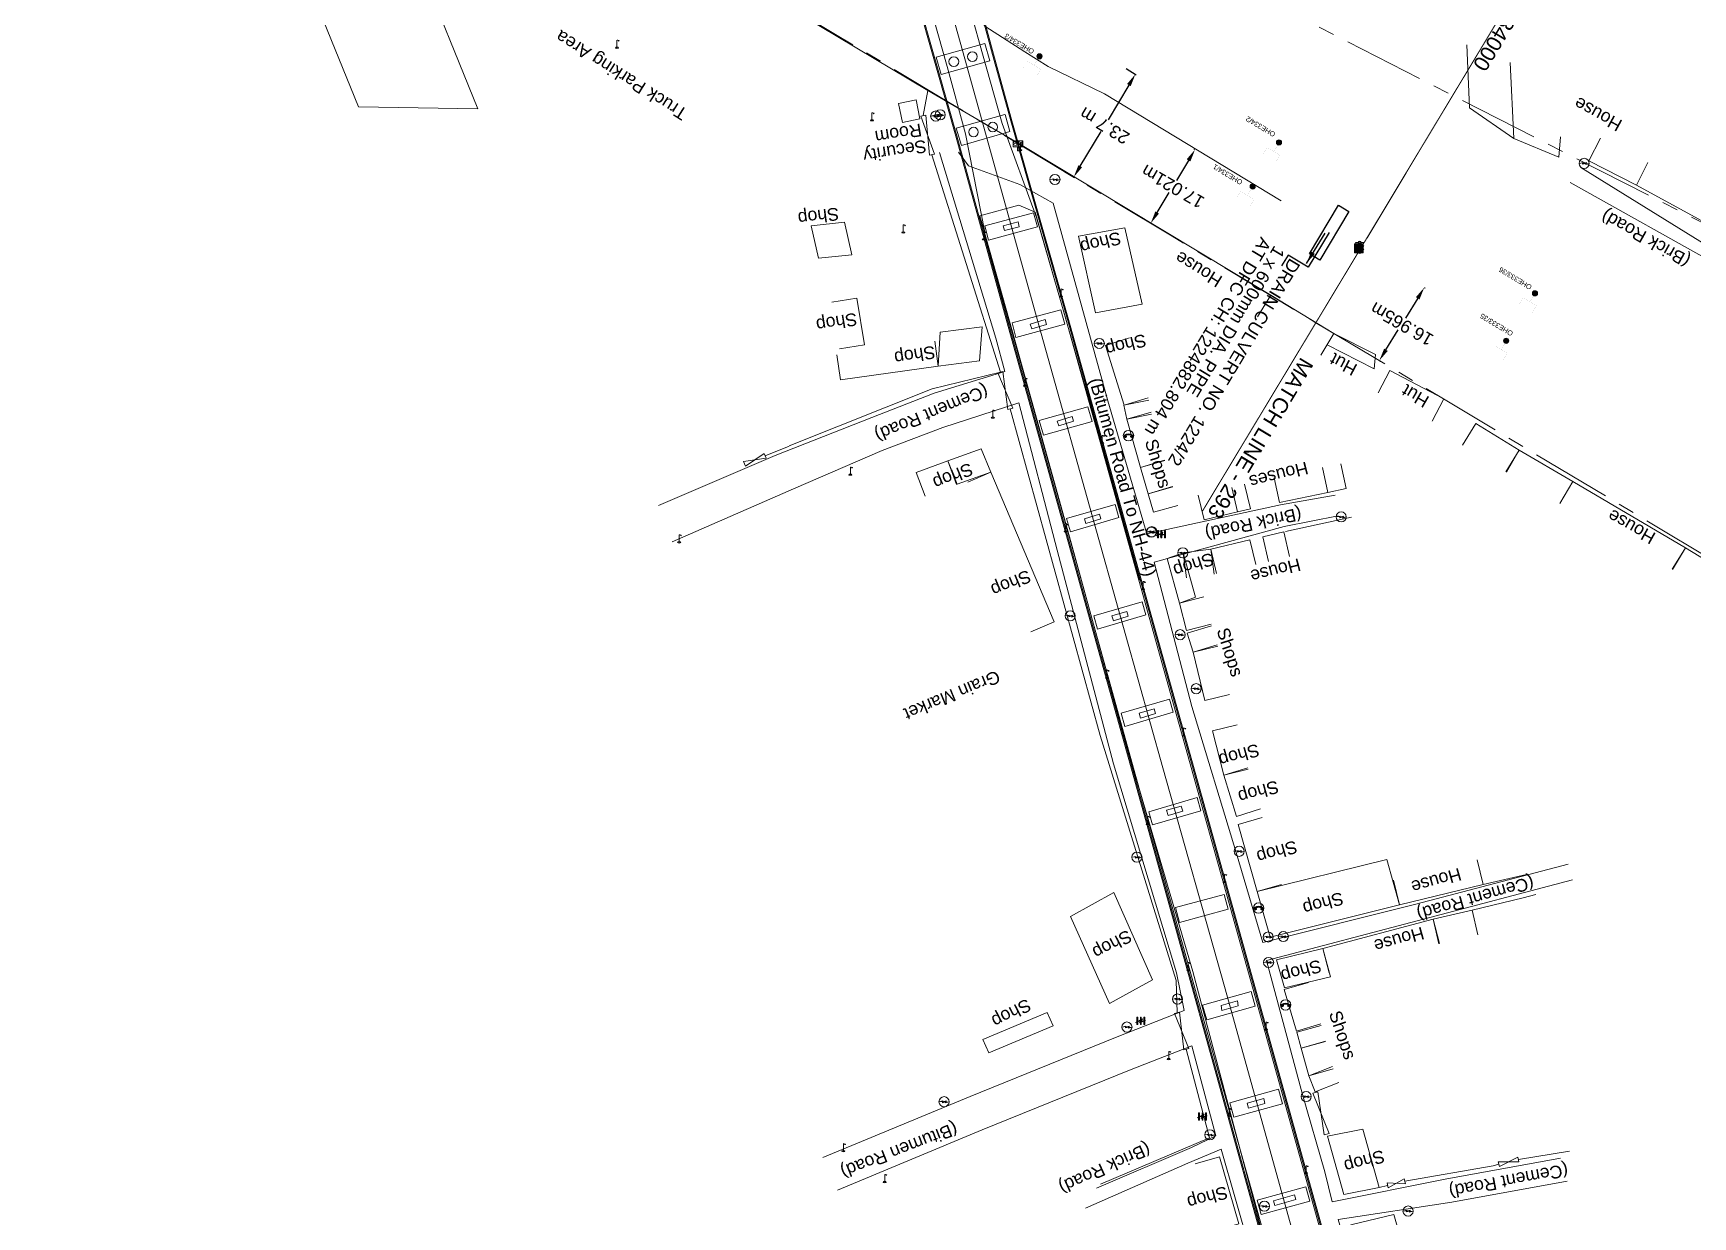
# Model space of a CAD drawing. Header units: metres. Extents: x -1651858 to 619161, y 795717 to 3398838.
# Drawn here: x 616146.1 to 616474, y 3398241.3 to 3398475.2 of the extents above; entities that cross this region are included whole.
import ezdxf
from ezdxf.enums import TextEntityAlignment as Align

# ---------------------------------------------------------------- set-up
doc = ezdxf.new("R2010")
doc.units = ezdxf.units.M
doc.header["$MEASUREMENT"] = 0
doc.linetypes.add('CENTER', pattern=[50.8, 31.75, -6.35, 6.35, -6.35])
doc.linetypes.add('PHANTOM2', pattern=[1.25, 0.625, -0.125, 0.125, -0.125, 0.125, -0.125])
doc.layers.get('Defpoints').update_dxf_attribs({"lineweight": 0})
for name, color, linetype, lineweight in [('Bench_Mark', 7, 'Continuous', 0), ('Bounary Dim', 10, 'Continuous', 13), ('Bridge Parapet', 7, 'Continuous', 0), ('Commercial Building Pucca', 251, 'Continuous', 0), ('Compound Wall', 251, 'Continuous', 0), ('DFCC BOUNDARY', 6, 'CENTER', 0), ('Electric Pole', 251, 'Continuous', 0), ('Existing Chainage', 7, 'Continuous', 0), ('Existing Railway Boundary', 7, 'CENTER', 0), ('Flyover', 34, 'Continuous', 0), ('Gate', 251, 'Continuous', 0), ('Grill', 251, 'Continuous', 0), ('Hut', 251, 'Continuous', 0), ('Lamp_Post', 7, 'Continuous', 0), ('MATCH LINE', 7, 'Continuous', 0), ('Name Board', 251, 'Continuous', 0), ('OHE MAST', 8, 'Continuous', 0), ('OHE MAST TEXT', 8, 'Continuous', 0), ('Piers_Abutment', 7, 'Continuous', 0), ('Residential Building Pucca', 251, 'Continuous', 0), ('Residential Building Semipucca', 251, 'Continuous', 0), ('Shed', 251, 'Continuous', 0), ('Sign Board', 251, 'Continuous', 0), ('Subroad Edge', 34, 'Continuous', 0), ('Telephone_Pole', 251, 'Continuous', 0), ('Text', 251, 'Continuous', 0), ('Transformer', 251, 'Continuous', 0)]:
    doc.layers.add(name, color=color, linetype=linetype, lineweight=lineweight)
doc.layers.add('DRAIN CULVERT', color=1, linetype='Continuous')
doc.styles.add('NB', font='arial.ttf', dxfattribs={"height": 1.5})
doc.styles.get("Standard").update_dxf_attribs({"font": 'arial.ttf'})
doc.styles.add('Style-Arial', font='arial.ttf')
doc.styles.add('Text', font='arial.ttf', dxfattribs={"height": 2})
doc.dimstyles.new('DIM', dxfattribs={"dimtxt": 2.5, "dimasz": 2.5, "dimexe": 0.18, "dimexo": 0.0625, "dimgap": 0.09, "dimtad": 0, "dimtih": 1, "dimtoh": 1, "dimdec": 3, "dimzin": 0, "dimdsep": 46, "dimtxsty": 'Standard', "dimcen": 0.09, "dimadec": 0, "dimazin": 0, "dimtfac": 1, "dimtdec": 3, "dimtofl": 0, "dimtmove": 0, "dimatfit": 3, "dimfxl": 1, "dimtolj": 1, "dimtzin": 0, "dimarcsym": 0})
doc.dimstyles.new('ISO-25', dxfattribs={"dimtxt": 2.5, "dimasz": 2.5, "dimexe": 1.25, "dimexo": 0.625, "dimtad": 1, "dimtxsty": 'Standard', "dimcen": 2.5, "dimadec": 0, "dimazin": 0, "dimtfac": 1, "dimtmove": 0, "dimatfit": 3, "dimfxl": 1, "dimarcsym": 0})
doc.dimstyles.get("Standard").update_dxf_attribs({"dimtxt": 2.5, "dimasz": 0.18, "dimexe": 0.18, "dimexo": 0.0625, "dimgap": 0.09, "dimtad": 0, "dimtih": 1, "dimtoh": 1, "dimdec": 3, "dimzin": 0, "dimdsep": 46, "dimtxsty": 'Standard', "dimcen": 0.09, "dimadec": 0, "dimazin": 0, "dimtfac": 1, "dimtdec": 3, "dimtofl": 0, "dimtmove": 0, "dimatfit": 3, "dimfxl": 1, "dimtolj": 1, "dimtzin": 0, "dimarcsym": 0})

# ---------------------------------------------------------------- blocks, each defined once
blk = doc.blocks.new('GT')
at = {"layer": 'Gate'}
for p, q in [((-0.5, -0.5), (-0.5, 0.5)), ((-0.5, 0.5), (0.5, -0.5)), ((0.5, 0.5), (0.5, -0.5))]:
    blk.add_line(p, q, dxfattribs=at)
at = {"layer": 'Gate', "flags": 128}
blk.add_lwpolyline([(0.5, 0.5), (-0.5, -0.5)], dxfattribs=at)
blk = doc.blocks.new('BM')
at = {"extrusion": (0, 0, -1)}
blk.add_hatch(color=256, dxfattribs=at).paths.add_polyline_path([(-0.88, -0.88), (-0.88, 0.88), (0.88, 0.88), (0.88, -0.88)])
for p, q in [((0.88, 0.88), (-0.88, 0.88)), ((-0.88, 0.88), (-0.88, -0.88)), ((0.88, -0.88), (0.88, 0.88)), ((-0.88, -0.88), (0.88, -0.88))]:
    blk.add_line(p, q)
blk = doc.blocks.new('EP')
at = {"extrusion": (0, 0, -1)}
blk.add_hatch(color=8, dxfattribs=at).paths.add_polyline_path([(-0.31, -0.24), (-0.94, -0.01), (-0.41, -0.1), (-0.43, 0.15), (0.21, -0.05), (0.21, 0.16), (0.93, -0.01), (0.31, 0.07), (0.31, -0.19), (-0.31, 0)])
at = {"color": 8}
for p, q in [((-0.93, -0.01), (-0.21, 0.16)), ((-0.31, 0.07), (-0.93, -0.01)), ((-0.31, -0.19), (-0.31, 0.07)), ((0.31, 0), (-0.31, -0.19)), ((-0.21, 0.16), (-0.21, -0.05)), ((-0.21, -0.05), (0.43, 0.15)), ((0.31, -0.24), (0.31, 0)), ((0.43, 0.15), (0.41, -0.1)), ((0.94, -0.01), (0.31, -0.24)), ((0.41, -0.1), (0.94, -0.01))]:
    blk.add_line(p, q, dxfattribs=at)
blk.add_circle((0, 0), 1, dxfattribs=at)
blk = doc.blocks.new('LP')
at = {"flags": 128}
for points in [[(0, 0), (0, 1.5)], [(0.25, 1.35), (0.44, 1.35)]]:
    blk.add_lwpolyline(points, dxfattribs=at)
for centre, radius, start, end in [((0.07, 0.99), 0.519, 57.6425, 97.3165), ((0.34, 1.33), 0.094, 11.7012, 168.0476)]:
    blk.add_arc(centre, radius, start, end)
at = {"extrusion": (0, 0, -1)}
blk.add_ellipse((0, 0.01), major_axis=(0.308, 0), ratio=0.400495, dxfattribs=at)
blk.add_ellipse((0.35, 1.36), major_axis=(0.0017, 0.0438), ratio=0.461056, start_param=1.74022, end_param=4.575836)
blk = doc.blocks.new('NB')
for p, q in [((-0.98, 0.82), (-0.98, 1.98)), ((-0.98, 1.98), (0.98, 1.98)), ((-0.98, 0.82), (0.98, 0.82)), ((-0.13, 0.82), (-0.13, 0)), ((-0.13, 0), (0.13, 0)), ((0.13, 0.82), (0.13, 0)), ((0.98, 1.98), (0.98, 0.82))]:
    blk.add_line(p, q)
at = {"insert": (-0.03, 1.54), "char_height": 0.9883, "attachment_point": 5, "rotation": 180, "line_spacing_factor": 0.6, "style": 'NB'}
blk.add_mtext('\\H1x;\\W1.02537;NB', dxfattribs=at)
blk = doc.blocks.new('SIG')
for color, points in [(1, [(-0.22, 0.42, 0.180295), (-0.01, 0.33, -0.00255), (0.01, 0.33, -0.00255), (0.02, 0.33, 0.180295), (0.23, 0.42, -0.002654), (0.25, 0.44, 0.184495), (0.33, 0.65, 1.000001), (-0.32, 0.65, 0.184495), (-0.24, 0.44, -0.002654)]), (2, [(0.23, -0.23, -0.002654), (0.25, -0.21, 0.184495), (0.33, 0.01, 1.000001), (-0.32, 0.01, 0.184495), (-0.24, -0.21, -0.002654), (-0.22, -0.23, 0.180295), (-0.01, -0.32, -0.00255), (0.01, -0.32, -0.00255), (0.02, -0.32, 0.180295)]), (3, [(0.23, -0.88, -0.002654), (0.25, -0.86, 0.184495), (0.33, -0.64, 1.000001), (-0.32, -0.64, 0.184495), (-0.24, -0.86, -0.002654), (-0.22, -0.88, 0.395599)])]:
    blk.add_hatch(color=color).paths.add_polyline_path(points)
for p, q in [((-0.31, 0.98), (-0.32, -0.9)), ((0.33, -0.9), (0.32, 0.98))]:
    blk.add_line(p, q)
at = {"flags": 128}
for points in [[(-0.31, 0.98), (-0.81, 0.98, 0.198758), (-0.42, 0.41, 0.003814), (-0.31, 0.39)], [(-0.31, 0.33), (-0.81, 0.33, 0.198758), (-0.42, -0.23, 0.003727), (-0.32, -0.26)], [(0.32, 0.98), (0.82, 0.98, -0.198758), (0.44, 0.41, -0.003814), (0.32, 0.39)], [(0.32, 0.33), (0.82, 0.33, -0.198758), (0.44, -0.23, -0.003727), (0.33, -0.26)], [(-0.32, -0.32), (-0.81, -0.32, 0.198758), (-0.42, -0.88, 0.003639), (-0.32, -0.9)], [(0.33, -0.32), (0.82, -0.32, -0.198758), (0.44, -0.88, -0.003639), (0.33, -0.9)]]:
    blk.add_lwpolyline(points, format="xyb", dxfattribs=at)
for centre, radius, start, end in [((0.01, 0.91), 0.324, 12.4049, 167.5951), ((0.01, 0.81), 0.357, 27.7578, 152.2422), ((0.01, -0.9), 0.324, 181.4572, 358.5428)]:
    blk.add_arc(centre, radius, start, end)
blk = doc.blocks.new('TP')
at = {"layer": 'Telephone_Pole'}
blk.add_hatch(color=8, dxfattribs=at).paths.add_polyline_path([(0.49, 0.08, -0.516403), (0.5, 0.04, 0.157799), (0.42, -0.19, 0.257253), (0.43, -0.21), (0.7, -0.4, 0.297943), (0.73, -0.4, 0.213635), (0.94, -0.09, 0.292624), (0.86, 0.1, 0.314672), (-0.86, 0.1, 0.297888), (-0.94, -0.1, 0.205841), (-0.73, -0.4, 0.297943), (-0.7, -0.4), (-0.43, -0.21, 0.257253), (-0.42, -0.19, 0.155164), (-0.5, 0.04, -0.510878), (-0.49, 0.08, -0.167449)])
at = {"layer": 'Telephone_Pole', "color": 8}
for p, q in [((-0.7, -0.4), (-0.43, -0.21)), ((0.7, -0.4), (0.43, -0.21))]:
    blk.add_line(p, q, dxfattribs=at)
blk.add_circle((0, 0), 1.03, dxfattribs=at)
for centre, radius, start, end in [((0.01, -1.13), 1.5, 55.3659, 125.2353), ((-0.48, 0.05), 0.0243, 109.2181, 217.464), ((-0.82, -0.21), 0.402, 2.1844, 37.464), ((0.01, -1.34), 1.5, 71.1943, 109.2181), ((0.82, -0.21), 0.402, 141.9464, 177.8156), ((0.48, 0.06), 0.0243, 321.9464, 71.1943), ((0.75, -0.06), 0.194, 350.1231, 55.3659), ((-0.44, -0.19), 0.0258, 304.4776, 2.1844), ((0.44, -0.19), 0.0258, 177.8156, 235.5224), ((0.72, -0.38), 0.0258, 235.5224, 301.8866), ((0.49, -0.01), 0.462, 301.8866, 350.1231)]:
    blk.add_arc(centre, radius, start, end, dxfattribs=at)
for p in [(-0.44, -0.22), (0.44, -0.22)]:
    blk.add_point(p, dxfattribs=at)
blk = doc.blocks.new('TRF')
at = {"extrusion": (0, 0, -1)}
blk.add_hatch(color=256, dxfattribs=at).paths.add_polyline_path([(0.18, -0.39), (-0.98, 0.09), (-0.22, -0.04), (-0.38, 0.42), (0.98, -0.29), (-0.02, 0.04)])
for p, q in [((-0.69, 0.72), (-0.69, -0.72)), ((-0.52, 0.72), (-0.69, 0.72)), ((-0.52, -0.72), (-0.52, 0.72)), ((0, 0.72), (0, -0.72)), ((0.17, 0.72), (0, 0.72)), ((0.17, -0.72), (0.17, 0.72)), ((0.7, 0.72), (0.7, -0.72)), ((0.87, 0.72), (0.7, 0.72)), ((0.87, -0.72), (0.87, 0.72)), ((-0.69, -0.72), (-0.52, -0.72)), ((0, -0.72), (0.17, -0.72)), ((0.7, -0.72), (0.87, -0.72))]:
    blk.add_line(p, q)
at = {"flags": 128}
blk.add_lwpolyline([(0.22, -0.04), (0.38, 0.42), (-0.98, -0.29), (0.02, 0.04), (-0.18, -0.39), (0.98, 0.09), (0.22, -0.04)], close=True, dxfattribs=at)
blk = doc.blocks.new('OHE MAST')
h = blk.add_hatch(color=256)
edge = h.paths.add_edge_path()
edge.add_arc((0, 0), 0.514, 0, 360)
at = {"const_width": 0.01, "flags": 128}
for points in [[(1.5, 3.5), (1.5, 2), (-1.5, 2), (-1.5, 3.5)], [(0, 2), (0, 0)]]:
    blk.add_lwpolyline(points, dxfattribs=at)
blk.add_circle((0, 0), 0.514)
blk = doc.blocks.new('*D37')
at = {"layer": 'Bounary Dim', "color": 0, "lineweight": -2, "transparency": 16777216}
for p, q in [((616421.01, 3398424.87), (616421.11, 3398424.81)), ((616419.64, 3398422.78), (616417.22, 3398418.85)), ((616413.37, 3398412.59), (616415.79, 3398416.52)), ((616412.11, 3398410.43), (616412.21, 3398410.37))]:
    blk.add_line(p, q, dxfattribs=at)
at = {"layer": 'Bounary Dim', "color": 0, "transparency": 16777216}
for points in [[(616419.29, 3398423), (616420, 3398422.56), (616420.95, 3398424.91)], [(616413.01, 3398412.81), (616413.72, 3398412.37), (616412.06, 3398410.46)]]:
    blk.add_solid(points, dxfattribs=at)
at = {"layer": 'Defpoints', "color": 0, "transparency": 16777216}
for p in [(616420.95, 3398424.91), (616420.95, 3398424.91), (616412.06, 3398410.46)]:
    blk.add_point(p, dxfattribs=at)
at = {"layer": 'Bounary Dim', "color": 0, "transparency": 16777216, "insert": (616416.51, 3398417.69), "char_height": 2.5, "attachment_point": 5, "rotation": 150}
blk.add_mtext('\\A1;16.965m', dxfattribs=at)
blk = doc.blocks.new('*D28')
at = {"layer": 'Defpoints', "color": 0, "linetype": 'ByBlock', "ltscale": 5, "transparency": 16777216}
for p in [(616361.97, 3398468.2), (616363.87, 3398467.06), (616349.78, 3398447.86)]:
    blk.add_point(p, dxfattribs=at)
at = {"layer": 'DFCC BOUNDARY', "color": 0, "linetype": 'ByBlock', "lineweight": -2, "ltscale": 5, "transparency": 16777216}
for p, q in [((616362.02, 3398468.17), (616364.03, 3398466.96)), ((616362.59, 3398464.91), (616358.48, 3398458.06)), ((616352.97, 3398448.86), (616357.08, 3398455.71)), ((616349.84, 3398447.83), (616351.84, 3398446.63))]:
    blk.add_line(p, q, dxfattribs=at)
at = {"layer": 'DFCC BOUNDARY', "color": 0, "linetype": 'ByBlock', "ltscale": 5, "transparency": 16777216}
for points in [[(616362.23, 3398465.13), (616362.95, 3398464.7), (616363.87, 3398467.06)], [(616352.62, 3398449.08), (616353.33, 3398448.65), (616351.69, 3398446.72)]]:
    blk.add_solid(points, dxfattribs=at)
at = {"layer": 'DFCC BOUNDARY', "color": 0, "linetype": 'ByBlock', "ltscale": 5, "transparency": 16777216, "insert": (616357.78, 3398456.89), "char_height": 2.5, "attachment_point": 5, "rotation": 149}
blk.add_mtext('\\A1;23.7 m', dxfattribs=at)
blk = doc.blocks.new('*D49')
at = {"layer": 'Bounary Dim', "color": 0, "lineweight": -2, "transparency": 16777216}
for p, q in [((616375.6, 3398452.2), (616375.5, 3398452.26)), ((616374.37, 3398450.03), (616371.98, 3398446.05)), ((616368.18, 3398439.72), (616370.57, 3398443.7)), ((616366.84, 3398437.61), (616366.73, 3398437.67))]:
    blk.add_line(p, q, dxfattribs=at)
at = {"layer": 'Bounary Dim', "color": 0, "transparency": 16777216}
for points in [[(616374.01, 3398450.24), (616374.73, 3398449.81), (616375.66, 3398452.17)], [(616367.82, 3398439.94), (616368.53, 3398439.51), (616366.89, 3398437.58)]]:
    blk.add_solid(points, dxfattribs=at)
at = {"layer": 'Defpoints', "color": 0, "transparency": 16777216}
for p in [(616375.66, 3398452.17), (616366.89, 3398437.58), (616366.89, 3398437.58)]:
    blk.add_point(p, dxfattribs=at)
at = {"layer": 'Bounary Dim', "color": 0, "transparency": 16777216, "insert": (616371.27, 3398444.87), "char_height": 2.5, "attachment_point": 5, "rotation": 150}
blk.add_mtext('\\A1;17.021m', dxfattribs=at)

msp = doc.modelspace()

# ---------------------------------------------------------------- linework, layer by layer
at = {"layer": 'Bridge Parapet', "flags": 128}
for points in [[(616450.1564, 3398061.4299), (616427.1661, 3398143.8697), (616400.9907, 3398237.5567), (616374.8192, 3398331.3519), (616350.3347, 3398419.0164), (616339.2466, 3398457.8118), (616335.4245, 3398471.7073), (616326.9932, 3398502.9132), (616315.909, 3398541.5432), (616303.0579, 3398587.6069), (616280.3727, 3398669.0917), (616257.9579, 3398749.1494), (616233.2613, 3398837.1308)], [(616450.349, 3398061.4836), (616427.3587, 3398143.9234), (616401.1833, 3398237.6105), (616375.0118, 3398331.4057), (616350.5271, 3398419.0708), (616339.4392, 3398457.8658), (616335.6174, 3398471.7599), (616327.1858, 3398502.9669), (616316.1014, 3398541.5976), (616303.2506, 3398587.6606), (616280.5653, 3398669.1455), (616258.1504, 3398749.2034), (616233.4538, 3398837.1849)], [(616438.8355, 3398058.7995), (616415.8452, 3398141.239), (616389.4367, 3398234.8355), (616363.5489, 3398328.078), (616339.0644, 3398416.0427), (616328.4092, 3398454.8057), (616324.713, 3398467.7736), (616315.5997, 3398499.7189), (616304.8458, 3398538.2146), (616291.8462, 3398584.6177), (616268.9126, 3398666.1631), (616246.4001, 3398746.7052), (616222.0116, 3398834.1036)], [(616439.0281, 3398058.8532), (616416.0377, 3398141.293), (616389.6292, 3398234.8894), (616363.7415, 3398328.1315), (616339.2571, 3398416.096), (616328.6017, 3398454.8596), (616324.9053, 3398467.8284), (616315.7921, 3398499.7732), (616305.0384, 3398538.2684), (616292.0387, 3398584.6717), (616269.1051, 3398666.2171), (616246.5927, 3398746.7589), (616222.2042, 3398834.1574)]]:
    msp.add_lwpolyline(points, dxfattribs=at)
at = {"layer": 'Commercial Building Pucca', "flags": 128}
for points in [[(616303.9096, 3398421.9848), (616308.8433, 3398422.7871), (616310.342, 3398413.5709), (616305.4082, 3398412.7686)], [(616324.2177, 3398414.3162), (616324.916, 3398409.3666), (616305.6025, 3398406.6419), (616304.9042, 3398411.5914)], [(616366.398, 3398403.1365), (616361.6251, 3398401.6514), (616357.9516, 3398413.4577), (616362.7244, 3398414.9428)], [(616367.0633, 3398399.8779), (616362.1607, 3398398.9033), (616361.6172, 3398401.6375), (616366.5199, 3398402.612)], [(616369.6601, 3398390.718), (616364.8488, 3398389.3625), (616362.1607, 3398398.9033), (616366.972, 3398400.2589)], [(616322.3435, 3398383.6475), (616320.5733, 3398388.3221), (616326.7866, 3398390.6748), (616328.5567, 3398386.0002)], [(616330.737, 3398386.4488), (616335.3439, 3398388.3884), (616347.7956, 3398358.8132), (616343.1888, 3398356.8737)], [(616371.2062, 3398385.6005), (616366.421, 3398384.1556), (616364.8488, 3398389.3625), (616369.634, 3398390.8074)], [(616404.4857, 3398390.0634), (616405.4909, 3398385.167), (616401.8592, 3398384.4215), (616400.854, 3398389.3179)], [(616372.2537, 3398381.8313), (616367.4372, 3398380.4944), (616366.421, 3398384.1556), (616371.2375, 3398385.4924)], [(616382.9085, 3398385.4134), (616384.0575, 3398380.5487), (616377.4381, 3398378.9852), (616376.2891, 3398383.8499)], [(616385.4396, 3398386.0141), (616386.5937, 3398381.1506), (616384.0575, 3398380.5487), (616382.9034, 3398385.4122)], [(616379.9128, 3398368.3616), (616378.7609, 3398373.2256), (616386.4813, 3398375.0539), (616387.6331, 3398370.1898)], [(616373.9507, 3398367.5494), (616373.2972, 3398372.505), (616378.7609, 3398373.2256), (616379.4145, 3398368.27)], [(616378.8183, 3398358.3661), (616373.981, 3398357.1069), (616372.573, 3398362.516), (616377.4103, 3398363.7751)], [(616380.0489, 3398354.2809), (616375.269, 3398352.8189), (616374.1215, 3398356.5708), (616378.9014, 3398358.0327)], [(616382.4429, 3398344.4811), (616377.5861, 3398343.299), (616375.269, 3398352.8189), (616380.1257, 3398354.0011)], [(616386.159, 3398329.7455), (616381.3115, 3398328.5262), (616379.1108, 3398337.2753), (616383.9583, 3398338.4946)], [(616388.6093, 3398321.8552), (616383.8343, 3398320.377), (616381.3115, 3398328.5262), (616386.0864, 3398330.0044)], [(616392.7552, 3398306.9265), (616387.9518, 3398305.5437), (616384.1436, 3398318.7713), (616388.9471, 3398320.1542)], [(616400.4744, 3398279.3841), (616395.6778, 3398277.9776), (616393.2789, 3398286.1588), (616398.0755, 3398287.5653)], [(616401.4316, 3398275.9128), (616396.612, 3398274.5871), (616395.7375, 3398277.7667), (616400.557, 3398279.0924)], [(616402.9726, 3398270.4913), (616398.1645, 3398269.1248), (616396.612, 3398274.5871), (616401.4202, 3398275.9536)], [(616404.0515, 3398267.7948), (616399.3961, 3398265.9747), (616398.1645, 3398269.1248), (616402.8199, 3398270.9449)], [(616375.6678, 3398251.7203), (616380.467, 3398253.1178), (616384.314, 3398239.906), (616379.5148, 3398238.5085)]]:
    msp.add_lwpolyline(points, dxfattribs=at)
at = {"layer": 'Commercial Building Pucca'}
for points in [[(616317.0828, 3398461.254), (616320.5385, 3398461.9995), (616321.285, 3398458.25), (616317.8292, 3398457.5045)], [(616299.8422, 3398437.1177), (616306.4272, 3398437.8168), (616307.8445, 3398431.3873), (616301.2488, 3398430.6872)], [(616361.8098, 3398436.7188), (616352.6136, 3398435.057), (616355.9986, 3398419.9337), (616365.1948, 3398421.5955)], [(616324.916, 3398409.3666), (616333.0648, 3398410.3964), (616333.5694, 3398417.1293), (616325.3213, 3398416.0869)], [(616326.7866, 3398390.6748), (616333.4314, 3398393.016), (616335.3439, 3398388.3884), (616328.6444, 3398386.0279)], [(616372.573, 3398362.516), (616370.1293, 3398371.3352), (616373.2972, 3398372.505), (616375.7409, 3398363.6856)], [(616416.0677, 3398302.9046), (616390.4853, 3398296.5527), (616387.9518, 3398305.5437), (616413.5347, 3398311.8957)], [(616358.7714, 3398283.4034), (616367.272, 3398288.0822), (616359.6009, 3398305.3307), (616351.0746, 3398300.6378)], [(616393.2958, 3398286.4802), (616391.7424, 3398292.0765), (616400.8895, 3398294.2857), (616402.443, 3398288.6893)], [(616334.9167, 3398273.6716), (616347.6429, 3398279.0243), (616346.4549, 3398281.6599), (616333.7223, 3398276.3045)], [(616401.8245, 3398257.171), (616405.0283, 3398245.6774), (616412.0153, 3398247.0805), (616408.8114, 3398258.5744)], [(616412.3108, 3398219.1138), (616406.4438, 3398239.6639), (616414.9508, 3398241.7216), (616420.8357, 3398221.1085)]]:
    msp.add_3dface(points, dxfattribs=at)
at = {"layer": 'Compound Wall', "flags": 128}
for points in [[(616209.3166, 3398531.5873), (616322.851, 3398463.817), (616321.9412, 3398458.9097)], [(616322.851, 3398463.817), (616341.1644, 3398453.1548)], [(616323.6819, 3398451.1322), (616337.2086, 3398408.1785)], [(616341.1644, 3398453.1548), (616390.5984, 3398423.3782)], [(616462.8706, 3398445.1501), (616487.9897, 3398431.4187)], [(616337.2086, 3398408.1785), (616323.7393, 3398404.9002), (616295.5003, 3398393.5895)], [(616339.1544, 3398400.9121), (616356.8942, 3398336.4067), (616371.9099, 3398287.9576), (616372.1182, 3398281.5915)], [(616290.7399, 3398391.6637), (616295.4541, 3398393.5708)], [(616393.5446, 3398376.6826), (616406.5721, 3398379.5387)], [(616441.1578, 3398308.914), (616432.6008, 3398306.9342)], [(616430.3975, 3398301.8727), (616440.4851, 3398304.2987), (616443.006, 3398304.9242)], [(616356.9788, 3398247.7371), (616378.5104, 3398256.8841), (616373.9117, 3398274.4093)], [(616449.628, 3398254.2405), (616439.5437, 3398252.5978)], [(616435.6743, 3398251.6745), (616434.5274, 3398251.345), (616417.0881, 3398248.2828)], [(616413.7064, 3398247.4735), (616412.0162, 3398247.08)]]:
    msp.add_lwpolyline(points, dxfattribs=at)
at = {"layer": 'DFCC BOUNDARY', "lineweight": 0, "ltscale": 0.5, "flags": 128}
msp.add_lwpolyline([(615815.014, 3398768.0614), (615835.4961, 3398756.3215), (615847.191, 3398749.5972), (615868.9093, 3398736.9504), (615885.3091, 3398727.0081), (615901.9021, 3398717.0798), (615922.1884, 3398704.9199), (615942.5882, 3398692.6919), (615949.6278, 3398688.4701), (615970.7591, 3398675.0974), (616056.0656, 3398622.8799), (616072.3874, 3398613.1076), (616096.3103, 3398598.7845), (616113.4533, 3398588.5045), (616130.3605, 3398578.3659), (616151.0552, 3398565.9857), (616158.9536, 3398561.2607), (616228.0059, 3398520.8509), (616231.2289, 3398518.906), (616247.3195, 3398509.2733), (616283.9979, 3398487.3031), (616304.6518, 3398474.9256), (616326.9405, 3398461.5588), (616349.7841, 3398447.8593), (616371.1383, 3398435.0259), (616392.4976, 3398422.1893), (616399.5331, 3398417.955), (616399.5239, 3398417.9398)], dxfattribs=at)
at = {"layer": 'DRAIN CULVERT'}
msp.add_lwpolyline([(616400.2942, 3398430.3205), (616398.2369, 3398431.5565), (616403.975, 3398441.1815), (616406.0323, 3398439.9455)], close=True, dxfattribs=at)
msp.add_lwpolyline([(616402.143, 3398435.7903), (616398.0134, 3398428.9166), (616394.0692, 3398431.2862), (616392.7049, 3398429.2205)], dxfattribs=at)
at = {"layer": 'Existing Chainage', "linetype": 'Continuous', "lineweight": 13, "flags": 128}
msp.add_lwpolyline([(616417.375, 3398447.5998), (616409.6399, 3398434.7481)], dxfattribs=at)
at = {"layer": 'Existing Railway Boundary', "ltscale": 0.5, "flags": 128}
for points in [[(615837.9764, 3398803.7151), (615849.5142, 3398796.835), (615894.7969, 3398769.958), (615937.4983, 3398743.942), (615981.9902, 3398717.098), (616068.5113, 3398669.173), (616067.1408, 3398666.777), (616155.2607, 3398617.97), (616241.8019, 3398557.182), (616565.2008, 3398392.086), (616565.2008, 3398392.086), (616804.6072, 3398248.331), (616912.456, 3398182.568), (616957.6006, 3398155.162), (616991.8302, 3398135.404), (617436.1711, 3397855.952)], [(616399.5239, 3398417.9398), (616425.3907, 3398402.5076), (616509.9798, 3398351.783), (616572.0399, 3398316.262), (616725.4109, 3398224.706), (616767.6266, 3398198.7273), (616867.378, 3398137.2232), (616984.5284, 3398067.2104), (617003.9369, 3398055.2526), (616965.6078, 3397991.5567), (617379.0353, 3397743.0645), (617414.7202, 3397803.4655), (617486.1906, 3397759.9433), (617530.1647, 3397734.0288), (617679.3508, 3397642.385)]]:
    msp.add_lwpolyline(points, dxfattribs=at)
at = {"layer": 'Flyover', "flags": 128}
for points in [[(616449.806, 3398062.0944), (616426.9442, 3398143.8048), (616413.4344, 3398192.2416), (616400.7364, 3398237.5482), (616386.6578, 3398287.8483), (616374.5278, 3398331.2679), (616362.5179, 3398374.3664), (616350.0616, 3398418.9404), (616344.314, 3398438.7571), (616337.5704, 3398457.3092), (616333.6408, 3398471.0783), (616324.9658, 3398502.2134), (616321.1216, 3398521.7197), (616315.7381, 3398541.554), (616302.928, 3398587.5358), (616291.7444, 3398627.2867), (616280.0797, 3398668.9603), (616268.9669, 3398708.7366), (616257.6818, 3398749.1429), (616247.375, 3398786.0866), (616232.9961, 3398837.0262)], [(616439.2775, 3398059.0335), (616428.4115, 3398097.6994), (616416.1855, 3398141.523), (616403.1168, 3398188.4161), (616390.0513, 3398235.0395), (616376.0788, 3398284.8219), (616363.9392, 3398328.263), (616351.7733, 3398372.1215), (616339.5195, 3398416.0459), (616333.9592, 3398435.6862), (616334.1175, 3398435.8699), (616330.3105, 3398455.2816), (616326.6676, 3398468.5879), (616317.7154, 3398500.3079), (616310.8492, 3398518.8446), (616292.2619, 3398584.676), (616281.31, 3398623.9885), (616269.4969, 3398666.2269), (616258.3836, 3398705.7229), (616246.9234, 3398746.7724), (616222.4801, 3398834.1513)], [(616444.7928, 3398060.2904), (616433.962, 3398098.7409), (616421.6189, 3398142.8988), (616408.3231, 3398190.368), (616395.4475, 3398236.4997), (616381.4872, 3398286.7613), (616369.2963, 3398329.9661), (616357.0876, 3398373.4476), (616344.7897, 3398417.4522), (616330.1645, 3398470.0963), (616321.4365, 3398501.4741), (616310.5482, 3398539.9307), (616297.6079, 3398586.1348), (616286.4942, 3398625.8023), (616274.8121, 3398667.4594), (616263.7367, 3398707.2489), (616252.1645, 3398748.1964), (616242.0684, 3398784.4583), (616228.0356, 3398835.2198)]]:
    msp.add_lwpolyline(points, dxfattribs=at)
at = {"layer": 'Grill', "flags": 128}
msp.add_lwpolyline([(616249.5183, 3398527.8878), (616313.3658, 3398489.7687), (616319.9335, 3398485.1217), (616333.3472, 3398477.8976), (616334.1312, 3398476.557), (616342.0096, 3398471.5096), (616346.6593, 3398468.5687), (616357.7375, 3398463.182), (616392.665, 3398442.0557)], dxfattribs=at)
at = {"layer": 'Hut', "flags": 128}
for points in [[(616403.09, 3398415.8096), (616411.3381, 3398411.6846), (616411.0278, 3398408.8052), (616401.7412, 3398413.5834)], [(616411.8392, 3398404.0783), (616414.1602, 3398408.5053), (616424.8326, 3398402.9099), (616422.5115, 3398398.4829)]]:
    msp.add_lwpolyline(points, dxfattribs=at)
at = {"layer": 'MATCH LINE', "linetype": 'PHANTOM2', "ltscale": 15, "const_width": 0.2}
msp.add_lwpolyline([(616443.9837, 3398491.8107), (616377.089, 3398380.664)], dxfattribs=at)
at = {"layer": 'Piers_Abutment'}
for points, elevation in [([(616334.152, 3398473.136), (616335.115, 3398469.713), (616325.507, 3398466.99), (616324.537, 3398470.431), (616334.1328, 3398473.136)], 271.023), ([(616338.114, 3398459.117), (616339.073, 3398455.744), (616329.495, 3398452.986), (616328.489, 3398456.41), (616338.1, 3398459.12)], 272.272)]:
    msp.add_lwpolyline(points, dxfattribs=dict(at, elevation=elevation))
for centre, radius in [((616327.999, 3398469.5375, 264.485), 0.9706), ((616331.6725, 3398470.5265, 264.52), 0.9531), ((616335.691, 3398456.609, 264.629), 0.9462), ((616331.89, 3398455.631, 264.749), 0.9352)]:
    msp.add_circle(centre, radius, dxfattribs=at)
for points in [[(616344.5203, 3398436.8708), (616334.8792, 3398434.2592), (616334.116, 3398437.064), (616343.7572, 3398439.6756)], [(616340.7124, 3398437.8884), (616340.9101, 3398436.9144), (616338.0122, 3398436.1776), (616337.7315, 3398437.1106)], [(616349.912, 3398417.632), (616340.2638, 3398415.0566), (616339.4946, 3398417.9419), (616349.1428, 3398420.5173)], [(616346.0586, 3398418.5574), (616346.3394, 3398417.6244), (616343.3857, 3398416.7123), (616343.1049, 3398417.6454)], [(616344.862, 3398398.5996), (616354.4596, 3398401.3026), (616355.3081, 3398398.4517), (616345.7105, 3398395.7487)], [(616351.3939, 3398399.438), (616351.6746, 3398398.505), (616348.7209, 3398397.5929), (616348.4402, 3398398.526)], [(616351.0282, 3398376.6369), (616350.2917, 3398379.2496), (616359.8611, 3398382.0387), (616360.5977, 3398379.4259)], [(616356.7656, 3398380.1358), (616357.0464, 3398379.2028), (616354.0927, 3398378.2907), (616353.8119, 3398379.2238)], [(616356.3856, 3398357.4187), (616355.649, 3398360.0314), (616365.2185, 3398362.8206), (616365.9551, 3398360.2077)], [(616362.1937, 3398360.9085), (616362.4745, 3398359.9755), (616359.5208, 3398359.0635), (616359.2173, 3398359.9991)], [(616361.7644, 3398338.1735), (616361.0278, 3398340.7862), (616370.5973, 3398343.5753), (616371.3339, 3398340.9625)], [(616367.5741, 3398341.6601), (616367.8549, 3398340.727), (616364.9012, 3398339.815), (616364.6072, 3398340.7693)], [(616367.2482, 3398318.7123), (616366.5116, 3398321.325), (616376.0811, 3398324.1141), (616376.8177, 3398321.5012)], [(616372.9113, 3398322.4246), (616373.2498, 3398321.3967), (616370.3643, 3398320.5644), (616370.0259, 3398321.5923)], [(616372.5692, 3398299.432), (616371.7633, 3398302.3783), (616381.3913, 3398304.9871), (616382.1972, 3398302.0407)], [(616377.9891, 3398280.2025), (616377.1545, 3398283.08), (616386.7253, 3398285.7661), (616387.5598, 3398282.8885)], [(616384.0282, 3398283.9474), (616384.1908, 3398282.9642), (616380.9573, 3398282.0615), (616380.7947, 3398283.0447)], [(616383.3353, 3398260.9343), (616382.5339, 3398263.7953), (616392.1227, 3398266.4585), (616392.9241, 3398263.5974)], [(616385.968, 3398263.7311), (616386.1983, 3398262.7577), (616389.4317, 3398263.6603), (616389.2691, 3398264.6436)], [(616388.6966, 3398241.7392), (616387.9291, 3398244.5729), (616397.5484, 3398247.2027), (616398.316, 3398244.3686)], [(616395.3073, 3398245.5758), (616395.5661, 3398244.6748), (616391.4421, 3398243.5178), (616391.1834, 3398244.4188)]]:
    msp.add_3dface(points, dxfattribs=at)
at = {"layer": 'Residential Building Pucca', "flags": 128}
for points in [[(616437.8888, 3398469.3738), (616438.6337, 3398454.3709), (616429.8801, 3398460.406), (616429.3305, 3398472.842)], [(616465.1375, 3398449.6051), (616462.8706, 3398445.1501), (616453.4751, 3398449.931), (616455.742, 3398454.3859)], [(616388.0081, 3398419.1031), (616390.5984, 3398423.3782), (616403.09, 3398415.8096), (616400.4998, 3398411.5345)], [(616428.4844, 3398393.7775), (616431.1074, 3398398.0325), (616439.6954, 3398392.7386), (616437.0725, 3398388.4836)], [(616437.1683, 3398388.426), (616439.6954, 3398392.7386), (616450.2607, 3398386.5476), (616447.7335, 3398382.2349)], [(616400.8132, 3398389.3093), (616401.8592, 3398384.4215), (616392.3605, 3398382.3888), (616391.3145, 3398387.2767)], [(616447.7328, 3398382.2342), (616450.2619, 3398386.5457), (616472.52, 3398373.489), (616469.9909, 3398369.1775)], [(616390.1865, 3398370.7633), (616389.0321, 3398375.6267), (616393.1787, 3398376.611), (616394.3331, 3398371.7476)], [(616469.9192, 3398369.2204), (616472.52, 3398373.489), (616486.0622, 3398365.2378), (616483.4614, 3398360.9691)], [(616431.4208, 3398311.7914), (616432.6008, 3398306.9342), (616416.0629, 3398302.9165), (616414.8829, 3398307.7737)], [(616402.1735, 3398289.4549), (616400.8895, 3398294.2857), (616422.6839, 3398300.0785), (616423.9679, 3398295.2477)], [(616423.8174, 3398295.2102), (616422.6839, 3398300.0785), (616430.3908, 3398301.873), (616431.5244, 3398297.0047)]]:
    msp.add_lwpolyline(points, dxfattribs=at)
at = {"layer": 'Residential Building Semipucca', "flags": 128}
msp.add_lwpolyline([(616438.6337, 3398454.3709), (616447.5537, 3398450.6945), (616447.8593, 3398454.6814)], dxfattribs=at)
at = {"layer": 'Shed'}
msp.add_3dface([(616210.3911, 3398460.5798), (616186.5069, 3398519.4297), (616210.0998, 3398519.0676), (616233.9885, 3398460.2064)], dxfattribs=at)
at = {"layer": 'Subroad Edge', "flags": 128}
for points in [[(616269.6621, 3398381.8074), (616292.691, 3398391.6804), (616311.8333, 3398399.2471), (616324.1052, 3398404.002), (616338.085, 3398408.3189), (616336.2746, 3398414.8922), (616325.1985, 3398451.5864)], [(616328.956, 3398451.6707), (616330.8915, 3398448.9728), (616341.0174, 3398445.266), (616347.6007, 3398441.5942), (616358.4486, 3398402.5075), (616366.1598, 3398376.1971)], [(616451.9009, 3398448.606), (616480.9028, 3398430.6414), (616495.4664, 3398423.0898), (616512.3256, 3398417.1135), (616527.779, 3398412.0283), (616555.4174, 3398396.8196), (616576.0834, 3398385.5105), (616599.6306, 3398368.5951), (616621.0529, 3398356.6175)], [(616449.7724, 3398445.6322), (616480.114, 3398428.6567), (616493.7798, 3398420.7871), (616511.8676, 3398414.7697), (616526.641, 3398409.3556), (616553.2203, 3398394.3204), (616574.3202, 3398381.9937), (616597.8614, 3398365.2254), (616619.1833, 3398353.6968)], [(616364.7371, 3398367.0714), (616355.157, 3398401.2068), (616344.0721, 3398439.7683), (616340.8234, 3398441.2044), (616333.1506, 3398439.0893), (616339.5759, 3398416.1392), (616351.1694, 3398374.4312)], [(616272.3449, 3398374.671), (616296.3004, 3398385.1434), (616313.8597, 3398392.6875), (616325.8382, 3398397.2416), (616340.835, 3398402.0986), (616348.3978, 3398373.0261), (616359.5378, 3398330.7502), (616371.9745, 3398289.4545), (616373.4779, 3398282.0082), (616360.292, 3398276.836), (616331.1967, 3398265.0108), (616302.0997, 3398252.9601)], [(616403.3344, 3398383.8369), (616392.549, 3398381.9737), (616366.1598, 3398376.1971)], [(616449.3537, 3398310.9218), (616419.2569, 3398303.0185), (616389.0704, 3398295.4718), (616383.7585, 3398313.2594), (616375.005, 3398342.0915), (616367.5701, 3398370.6097), (616393.271, 3398377.6565), (616403.9256, 3398379.7652)], [(616438.4608, 3398058.8361), (616428.4228, 3398094.5523), (616419.1746, 3398127.9015), (616408.5995, 3398165.3343), (616398.0021, 3398203.704), (616386.154, 3398248.5557), (616375.2356, 3398289.7517), (616362.9646, 3398331.5155), (616351.1694, 3398374.4312)], [(616447.8374, 3398252.8257), (616425.0482, 3398248.7311), (616402.7568, 3398244.2275), (616401.2897, 3398250.138), (616396.8701, 3398265.4475), (616389.7906, 3398291.9108), (616420.8071, 3398300.053), (616450.234, 3398307.8677)], [(616305.0302, 3398246.5372), (616333.617, 3398258.4568), (616363.0311, 3398270.3677), (616375.0302, 3398275.0653), (616379.7729, 3398257.2491), (616374.9745, 3398254.9668), (616356.1762, 3398246.9086)], [(616354.0438, 3398242.9864), (616374.2625, 3398251.874), (616380.8224, 3398254.6266), (616386.447, 3398234.8567), (616361.6199, 3398227.9863), (616328.8522, 3398218.3207)], [(616461.9297, 3398158.9283), (616454.4747, 3398157.1483), (616433.7726, 3398151.9206), (616429.0312, 3398150.7017), (616424.817, 3398167.0807), (616408.0907, 3398226.6102), (616403.9066, 3398240.741), (616426.3828, 3398244.1891), (616449.172, 3398248.2837)]]:
    msp.add_lwpolyline(points, dxfattribs=at)

# ---------------------------------------------------------------- block references
at = {"layer": 'Bench_Mark'}
msp.add_blockref('BM', (616408.022, 3398432.663), dxfattribs=at)
at = {"layer": 'Electric Pole'}
for p in [(616325.2864, 3398459.019), (616325.2864, 3398459.019), (616324.4209, 3398458.7884), (616324.4209, 3398458.7884), (616452.5368, 3398449.4406), (616452.5368, 3398449.4406), (616347.977, 3398446.2421), (616347.977, 3398446.2421), (616356.7457, 3398413.8606), (616356.7457, 3398413.8606), (616404.5389, 3398379.5699), (616404.5389, 3398379.5699), (616367.0059, 3398376.5514), (616367.0059, 3398376.5514), (616367.1233, 3398376.6468), (616367.1233, 3398376.6468), (616373.2334, 3398372.4757), (616373.2334, 3398372.4757), (616351.002, 3398360.0083), (616351.002, 3398360.0083), (616372.6992, 3398356.293), (616372.6992, 3398356.293), (616375.8648, 3398345.6269), (616375.8648, 3398345.6269), (616364.1794, 3398312.3327), (616364.1794, 3398312.3327), (616384.3669, 3398313.4887), (616384.3669, 3398313.4887), (616390.1122, 3398296.5576), (616390.1122, 3398296.5576), (616393.0981, 3398296.6374), (616393.0981, 3398296.6374), (616390.1891, 3398291.5375), (616390.1891, 3398291.5375), (616372.1903, 3398284.3003), (616372.1903, 3398284.3003), (616362.2023, 3398278.7714), (616362.2023, 3398278.7714), (616326.0664, 3398264.009), (616326.0664, 3398264.009), (616397.6086, 3398265.0191), (616397.6086, 3398265.0191), (616378.5695, 3398257.454), (616378.5695, 3398257.454), (616389.3556, 3398243.3516), (616389.3556, 3398243.3516), (616417.7339, 3398242.404), (616417.7339, 3398242.404)]:
    msp.add_blockref('EP', p, dxfattribs=at)
at = {"layer": 'Gate'}
for p, xscale, yscale, zscale, rotation in [((616322.8311, 3398454.9967), 7.880108405195517, 0.9997078268975733, 2.806742961062753, 282.4163048415696), ((616338.1815, 3398404.5453), 7.522332151918543, 0.9997078268975731, 2.742286332386943, 285.4163048422284), ((616288.6869, 3398390.8428), 4.422174209406267, 0.9997078268975732, 2.102589396208407, 21.4163048420885), ((616373.0149, 3398278.0004), 7.402733044614947, 0.9997078268975733, 2.720398898164544, 284.4163048428413), ((616400.5315, 3398261.7205), 8.497650665607944, 0.9997078268975733, 2.914647127981299, 105.4163048414512), ((616437.6052, 3398252.1285), 3.967181520911896, 0.9997078268975731, 1.9914874885821, 193.4163048407653), ((616415.3973, 3398247.8781), 3.477149957472665, 0.9997078268975733, 1.864439333360564, 193.4163048427008)]:
    msp.add_blockref('GT', p, dxfattribs=dict(at, xscale=xscale, yscale=yscale, zscale=zscale, rotation=rotation))
at = {"layer": 'Lamp_Post'}
for p in [(616261.4533, 3398472.2727), (616311.8243, 3398457.9305), (616341.1505, 3398452.043), (616318.0181, 3398435.7774), (616333.922, 3398434.4198), (616349.1923, 3398423.1114), (616342.0657, 3398405.4774), (616335.7176, 3398399.1938), (616357.3118, 3398394.177), (616307.5649, 3398387.9072), (616350.1094, 3398376.6769), (616273.7367, 3398374.5246), (616365.4111, 3398365.284), (616358.2522, 3398347.7672), (616373.3809, 3398336.3552), (616366.3116, 3398318.8646), (616381.4812, 3398307.4375), (616374.3192, 3398289.9984), (616389.6742, 3398278.2418), (616370.4553, 3398272.4216), (616382.4133, 3398261.1428), (616306.1761, 3398254.2176), (616397.5831, 3398249.8477), (616314.3428, 3398248.1145)]:
    msp.add_blockref('LP', p, dxfattribs=at)
at = {"layer": 'Name Board'}
msp.add_blockref('NB', (616340.6855, 3398451.884), dxfattribs=at)
at = {"layer": 'OHE MAST', "color": 2, "rotation": 149.0208306544455}
for p in [(616344.9138, 3398470.5935), (616392.2414, 3398453.5713), (616387.0493, 3398444.8695), (616442.815, 3398423.7571), (616437.1376, 3398414.3869)]:
    msp.add_blockref('OHE MAST', p, dxfattribs=at)
at = {"layer": 'Sign Board'}
msp.add_blockref('SIG', (616408.172, 3398432.8354), dxfattribs=at)
at = {"layer": 'Telephone_Pole'}
for p in [(616362.5142, 3398395.6299), (616388.2175, 3398302.2717), (616393.5445, 3398283.1398)]:
    msp.add_blockref('TP', p, dxfattribs=at)
at = {"layer": 'Transformer'}
for p in [(616368.9276, 3398376.1479), (616364.864, 3398279.9791), (616377.0492, 3398261.106)]:
    msp.add_blockref('TRF', p, dxfattribs=at)

# ---------------------------------------------------------------- texts
at = {"layer": 'DRAIN CULVERT'}
for s, p in [('AT DFC CH: 1224882.804 m', (616388.6888, 3398435.0514)), ('DRAIN CULVERT NO. 1224/2', (616394.4214, 3398430.8774)), ('1 x 600mm DIA. PIPE', (616391.3782, 3398433.3629))]:
    msp.add_text(s, height=2.5, rotation=238.962938, dxfattribs=at).set_placement(p)
at = {"layer": 'Existing Chainage', "lineweight": 0, "insert": (616431.6942, 3398468.1131), "char_height": 3, "attachment_point": 6, "rotation": 238.957357, "line_spacing_factor": 0.6, "style": 'Style-Arial'}
msp.add_mtext('CH:334000', dxfattribs=at)
at = {"layer": 'MATCH LINE', "linetype": 'Continuous'}
msp.add_text('MATCH LINE - 293', height=3, rotation=239.034667, dxfattribs=at).set_placement((616396.6049, 3398411.3094))
at = {"layer": 'OHE MAST TEXT'}
for s, p in [('OHE334/3', (616343.9935, 3398471.8301)), ('OHE334/2', (616391.6529, 3398455.4473)), ('OHE334/1', (616385.1678, 3398445.9753)), ('OHE333/36', (616442.3159, 3398425.2481)), ('OHE333/35', (616438.6114, 3398416.0897))]:
    msp.add_text(s, height=1, rotation=149, dxfattribs=at).set_placement(p)
at = {"layer": 'Subroad Edge', "style": 'Text'}
for s, rotation, p in [('(Cement Road)', 202.587969, (616334.1557, 3398405.8154)), ('(Bitumen Road To NH-44)', 285.731632, (616354.6927, 3398406.6336)), ('(Brick Road)', 192.072685, (616396.4257, 3398381.458)), ('(Cement Road)', 195.908765, (616442.2016, 3398308.6596)), ('(Bitumen Road)', 201.380127, (616328.1515, 3398260.0014)), ('(Brick Road)', 204.452735, (616366.1548, 3398256.004)), ('(Cement Road)', 190.629443, (616449.1186, 3398251.7947))]:
    msp.add_text(s, height=2.5, rotation=rotation, dxfattribs=at).set_placement(p)
at = {"layer": 'Text', "style": 'Text'}
for s, rotation, p in [('Truck Parking Area', 147.682928, (616262.3116, 3398466.8544)), ('House', 151.179676, (616455.2534, 3398459.1392)), ('Room', 189.381802, (616317.0421, 3398455.3341)), ('Security', 189.381802, (616316.357, 3398451.8556)), ('Shop', 187.274237, (616301.2606, 3398438.9918)), ('Shop', 194.281467, (616357.0352, 3398433.7656)), ('House', 148.411042, (616376.3346, 3398428.5026)), ('Shop', 189.236106, (616304.8611, 3398418.0439)), ('Shop', 194.281467, (616362.0158, 3398413.5692)), ('Shop', 189.236106, (616320.3032, 3398411.5391)), ('Hut', 152.12213, (616404.9565, 3398409.7121)), ('Hut', 149.86498, (616419.1637, 3398403.4587)), ('Shops', 287.098996, (616368.3598, 3398390.1427)), ('Shop', 202.587969, (616327.8366, 3398387.6282)), ('Houses', 194.281467, (616392.1962, 3398387.8546)), ('House', 150.579587, (616461.8708, 3398377.617)), ('Shop', 198.153381, (616375.3704, 3398370.0994)), ('Shop', 202.587969, (616339.2991, 3398366.46)), ('House', 194.375472, (616391.5603, 3398368.9558)), ('Shops', 287.738076, (616382.5899, 3398352.8602)), ('Grain Market', 202.587969, (616327.6508, 3398344.3027)), ('Shop', 195.908765, (616384.3745, 3398332.4874)), ('Shop', 195.908765, (616388.1895, 3398325.2347)), ('Shop', 195.908765, (616391.8563, 3398313.3684)), ('House', 195.908765, (616423.3177, 3398307.661)), ('Shop', 195.908765, (616400.9838, 3398303.1788)), ('Shop', 207.859527, (616359.2999, 3398295.0698)), ('House', 195.908765, (616415.9619, 3398296.0283)), ('Shop', 195.908765, (616396.6501, 3398289.8252)), ('Shop', 207.480687, (616339.3831, 3398281.4823)), ('Shops', 288.689581, (616404.8371, 3398277.1926)), ('Shop', 195.908765, (616409.1222, 3398252.2218)), ('Shop', 195.908765, (616378.1204, 3398245.0662))]:
    msp.add_text(s, height=2.5, rotation=rotation, dxfattribs=at).set_placement(p, align=Align.MIDDLE_CENTER)
msp.add_text('(Brick Road)', height=2.5, rotation=150.751489, dxfattribs=at).set_placement((616473.7369, 3398430.9394))

# ---------------------------------------------------------------- dimensions: what is measured, and where the dimension line sits
at = {"layer": 'Bounary Dim'}
for p1, p2, override, picture, middle in [((616375.6561, 3398452.1686), (616366.8886, 3398437.5799), {"dimasz": 2.5, "dimdsep": 0, "dimpost": 'm', "dimtmove": 2}, '*D49', (616371.2723, 3398444.8742)), ((616412.0556, 3398410.4634), (616420.9546, 3398424.9075), {"dimtxt": 2.5, "dimasz": 2.5, "dimdsep": 0, "dimpost": 'm', "dimtmove": 2}, '*D37', (616416.5051, 3398417.6854))]:
    dim = msp.add_aligned_dim(p1=p1, p2=p2, distance=0, dimstyle='Standard', override=override, dxfattribs=at)
    dim.commit()
    dim.dimension.update_dxf_attribs({"geometry": picture, "text_midpoint": middle, "text_rotation": 150})
at = {"layer": 'DFCC BOUNDARY', "linetype": 'ByBlock', "ltscale": 5}
dim = msp.add_aligned_dim(p1=(616349.7841, 3398447.8593), p2=(616361.9673, 3398468.1972), distance=-2.2216, dimstyle='DIM', override={"dimtad": 3, "dimdec": 1, "dimpost": ' m'}, dxfattribs=at)
dim.commit()
dim.dimension.update_dxf_attribs({"geometry": '*D28', "text_midpoint": (616357.7815, 3398456.8866), "text_rotation": 149})

# ---------------------------------------------------------------- leaders
at = {"layer": 'DRAIN CULVERT'}
msp.add_leader([(616397.6529, 3398429.6513, 0.011), (616401.3642, 3398435.6496, -0.0165)], dimstyle='ISO-25', override={"dimtxt": 3, "dimasz": 2.5, "dimgap": 0.625, "dimtad": 0, "dimdec": 3, "dimzin": 2, "dimtdec": 3}, dxfattribs=at)

doc.saveas('drawing.dxf')
